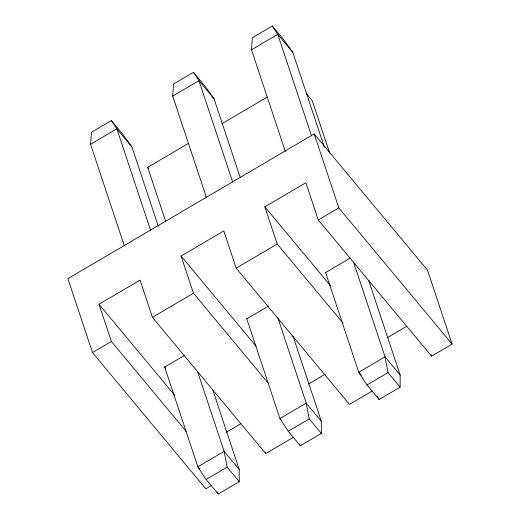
<?xml version="1.0" encoding="UTF-8"?>
<svg xmlns="http://www.w3.org/2000/svg" width="520" height="520" viewBox="0 0 520 520"><rect width="100%" height="100%" fill="white"/><g stroke="black" fill="none" stroke-linecap="round" stroke-linejoin="round"><path stroke-width="0.78" d="M164.573 366.737L197.853 466.791L206.122 479.466L218.205 494L239.226 481.65L239.233 469.521L212.608 389.48M246.669 318.507L279.955 418.561L288.217 431.236L300.307 445.77L321.321 433.426L321.334 421.291L292.916 335.862M325.488 272.207L358.768 372.262L367.036 384.937L379.119 399.471L400.14 387.121L400.153 374.991L368.661 280.325M124.371 245.895L90.578 144.3L91.462 132.23L111.371 120.53L122.824 134.303L131.957 147.037L158.327 226.311M206.472 197.665L172.679 96.07L173.556 83.999L193.472 72.3L204.925 86.073L214.058 98.806L240.175 177.307M285.292 151.365L251.492 49.77L252.375 37.7L272.285 26L283.738 39.767L292.87 52.507L324.363 147.173M90.578 144.3L116.851 128.869L131.957 147.037M172.679 96.07L198.952 80.639L214.058 98.806M251.492 49.77L277.764 34.34L292.87 52.507M165.575 221.078L147.693 167.33L188.311 143.468M221.93 123.715L267.456 96.974M342.927 323.043L277.219 244.036L264.836 206.823L305.89 182.708L318.266 219.921L431.574 356.168L452.101 344.11L427.512 270.186L314.197 133.939L67.899 278.629L92.489 352.553L205.803 488.8L211.393 485.511M186.394 431.665L111.377 341.458L98.995 304.252L140.049 280.137L152.425 317.343L265.733 453.59L293.566 437.242M268.495 383.442L193.472 293.228L181.097 256.022L223.789 230.939L236.165 268.151L349.473 404.397L372.437 390.91M92.489 352.553L111.377 341.458M152.425 317.343L193.472 293.228M236.165 268.151L277.219 244.036M318.266 219.921L338.793 207.864L314.197 133.939M184.73 355.29L164.684 367.068L165.691 368.277M246.779 318.838L268.905 305.838M325.598 272.538L350.487 257.913M226.219 432.322L240.832 423.735M308.406 384.046L325.202 374.173M387.192 337.76L406.673 326.313M206.122 479.466L227.136 467.123L224.127 451.36L197.503 371.312M288.217 431.236L309.238 418.893L306.228 403.13L277.81 317.694M367.036 384.937L388.05 372.593L385.041 356.824L353.548 262.158M306.137 93.34L312.234 100.666L329.635 152.971M338.793 207.864L452.101 344.11M264.836 206.823L330.544 285.838M400.153 374.991L385.041 356.824L358.768 372.262L361.29 375.291M388.05 372.593L400.14 387.121M147.693 167.33L148.707 168.552M321.334 421.291L306.228 403.13L279.955 418.561L281.463 420.375M181.097 256.022L256.12 346.229M309.238 418.893L321.321 433.426M239.233 469.521L224.127 451.36L197.853 466.791L199.869 469.216M98.995 304.252L174.538 395.083M227.136 467.123L239.226 481.65M272.285 26L277.764 34.34L311.558 135.935M193.472 72.3L198.952 80.639L232.745 182.234M111.371 120.53L116.851 128.869L150.644 230.464M377.507 396.688L379.119 399.471M299.5 444.379L300.307 445.77M216.996 491.913L218.205 494M431.067 354.647L431.574 356.168M265.226 452.075L265.733 453.59"/></g></svg>
